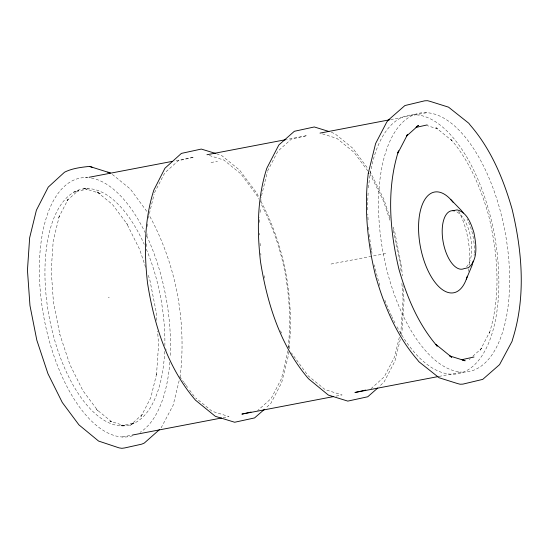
<?xml version="1.0" encoding="UTF-8"?>
<svg xmlns="http://www.w3.org/2000/svg" width="549" height="549" viewBox="0 0 549 549"><rect width="100%" height="100%" fill="white"/><g stroke="black" fill="none" stroke-linecap="round" stroke-linejoin="round"><path stroke-width="0.41" stroke-dasharray="2.75 2.06" d="M146.192 246.576L146.418 243.234M146.871 236.544L147.098 233.201M147.551 226.517L147.722 224.013M259.43 222.441L259.766 217.425M260.109 212.415L260.398 208.236M260.796 202.382L261.132 197.366M288.005 350.653L281.465 378.625L271.144 398.505L257.646 410.611M288.232 347.311C293.269 298.224 284.039 247.283 260.94 203.597M288.87 351.772L288.699 354.277L281.699 382.488L271 403.103L265.757 408.168M289.097 348.43C294.175 298.189 284.581 246.089 260.919 201.408M474.075 255.58L474.192 253.926M474.247 253.103C474.871 241.443 472.428 229.475 467.069 219.078M179.928 377.472L180.244 375.914C186.715 320.28 175.701 262.607 148.326 213.671M148.264 218.173L154.091 194.339M179.132 380.745L173.134 405.251L160.884 428.344M261.537 195.725L267.363 171.892M399.349 337.271L394.532 357.001L384.211 376.882L370.712 388.987M400.159 333.984L400.962 330.697L403.062 299.775L401.765 281.376M400.283 339.337L394.923 361.118L384.19 381.788L378.968 386.928M401.285 335.24L401.889 332.776L404.05 300.982L402.987 285.885M154.495 192.692L164.81 172.818L178.315 160.713L194.085 157.206L174.012 161.042M267.562 171.068L277.883 151.188L291.382 139.082L307.152 135.576L286.942 139.439M472.861 356.219L481.555 348.423L480.059 350.516L489.708 331.932L489.125 334.053C501.319 295.554 497.909 254.173 488.637 215.434C480.698 187.799 469.436 160.706 450.427 138.76L451.786 140.551L435.906 127.649L438.095 129.056L427.17 125.618M469.134 359.561L470.253 358.737M390.62 119.613L426.648 112.717M211.042 162.531L217.473 161.303M331.047 264.035L387.58 253.219M122.372 436.977L132.831 434.973M223.155 417.7L229.008 416.581L212.051 411.249L195.712 397.97M336.18 396.076L342.075 394.951L325.118 389.618L308.126 375.811L291.498 352.952M438.994 376.415L461.579 372.092A131.554 61.852 79.2 0 0 490.133 180.614A131.554 61.852 79.2 0 0 380.635 174.513A131.554 61.852 79.2 0 0 461.579 372.092M331.308 132.227L335.068 133.846L352.739 148.203L367.844 168.495M322.441 133.874L336.976 138.444L353.968 152.251L368.839 172.256M216.635 153.761L222.002 155.813L239.625 170.128L256.754 193.042L258.648 196.844M209.368 155.504L223.903 160.075L240.894 173.882L256.767 195.218L258.661 199.026M112.346 174.417L130.291 189L147.956 212.923M179.688 376.765L183.654 382.104M184.148 382.77L185.637 384.774M186.132 385.439L187.621 387.436M189.604 390.106L194.566 396.776M369.882 171.24L383.929 199.431L390.428 218.948M369.834 173.594L383.497 201.009L390.517 222.098M280.498 330.862L281.63 333.147M288.088 346.096L289.227 348.382M165.53 348.684L166.285 350.207M393.132 227.08L394.758 231.959L401.621 266.594L402.273 275.818M393.214 230.209L400.695 266.327L401.051 271.343M145.595 267.246L139.727 249.623L126.572 223.23L127.478 224.616L112.497 204.475L96.466 191.443L98.525 192.912L100.982 193.694L82.769 187.957L85.404 188.794L88.176 188.87L73.758 192.081L76.462 191.388L78.836 190.002L66.381 201.167L68.097 199.328L58.455 217.912L59.326 215.983L53.205 241.011L51.208 270.437L53.425 301.964L59.91 334.691L59.807 334.327L69.826 364.426L82.83 390.517L97.928 410.824L96.377 409.321L112.264 422.229L109.958 421.138L125.604 426.051L122.873 425.64L120.101 425.997L134.519 422.792L131.98 423.883L129.859 425.626L142.404 414.378L141.045 416.478L150.783 397.716L156.856 372.895L156.534 374.452L158.565 344.69L157.604 331.129M148.257 275.262L149.863 280.065L156.287 312.491L156.884 320.966M264.165 275.708L264.652 278.171M259.382 233.311L259.505 234.986M260.096 243.344L260.274 245.849M260.802 253.377L260.919 255.052M368.496 187.827A131.554 61.852 79.2 0 1 452.801 137.305A131.554 61.852 79.2 0 1 492.384 332.481A131.554 61.852 79.2 0 1 396.502 325.9M394.93 322.915A131.554 61.852 79.2 0 1 391.89 316.739M391.519 315.95A131.554 61.852 79.2 0 1 384.259 298.512M379.853 285.494A131.554 61.852 79.2 0 1 374.384 264.92M372.037 253.343A131.554 61.852 79.2 0 1 371.598 250.859M371.453 250.028A131.554 61.852 79.2 0 1 371.049 247.537M370.918 246.714A131.554 61.852 79.2 0 1 369.161 233.359M368.825 229.969A131.554 61.852 79.2 0 1 368.53 226.586M368.077 219.847A131.554 61.852 79.2 0 1 367.83 214.028M367.734 209.931A131.554 61.852 79.2 0 1 367.768 201.428M367.789 200.563A131.554 61.852 79.2 0 1 368.235 191.169M458.738 211.207A51.277 24.108 79.2 0 1 469.244 265.812M468.853 268.866A51.277 24.108 79.2 0 1 468.427 271.412M132.549 435.782A131.554 61.852 79.2 0 1 43.831 317.15A131.554 61.852 79.2 0 1 84.869 177.56M91.402 178.068A131.554 61.852 79.2 0 1 145.197 232.68M146.693 235.809A131.554 61.852 79.2 0 1 170.183 357.207M169.847 362.271A131.554 61.852 79.2 0 1 140.125 432.317M164.679 351.429A120.32 56.568 79.2 0 1 87.504 405.8A120.32 56.568 79.2 0 1 52.402 222.071A120.32 56.568 79.2 0 1 144.215 244.298M146.322 249.143A120.32 56.568 79.2 0 1 164.851 346.282M456.864 211.887A29.687 13.958 79.2 0 1 470.891 238.438A29.687 13.958 79.2 0 1 466.382 266.999M109.073 297.146L108.709 297.345L109.073 297.146"/><path stroke-width="0.82" d="M473.149 261.166L472.195 265.064L466.348 279.118M406.589 135.802L407.584 134.409L397.943 152.993L398.519 150.872C386.324 189.371 389.735 230.752 399.006 269.49C406.946 297.126 418.208 324.219 437.217 346.165L435.858 344.374L451.738 357.275L450.098 356.226M406.713 135.946L418.51 125.364L416.279 127.011M159.629 429.476L144.305 443.057L141.766 444.148L124.644 447.95L121.878 448.307L119.147 447.895L98.573 441.06L78.926 424.851L62.284 402.479L47.962 373.732L36.824 340.202L29.962 305.567L27.45 270.197L29.653 237.772L36.399 210.198L48.257 187.099L64.528 172.208C72.07 168.365 81.197 167.253 89.494 166.402L110.287 172.949L107.824 172.166M264.529 409.266L254.564 417.926L234.663 422.25L215.29 416.293L195.492 400.18C167.438 367.425 154.173 325.056 147.53 283.106C144.023 252.005 144.174 220.115 153.857 190.057L164.961 168.214L181.396 153.391L201.291 149.067L215.832 153.507M377.739 388.033L367.755 396.769L347.798 401.106L328.364 395.081L308.524 378.769C280.422 345.945 267.137 303.501 260.473 261.475C256.966 230.312 257.11 198.361 266.814 168.248L278.817 144.998L294.339 131.293L314.296 126.963L328.878 131.465M416.046 127.395L427.177 124.925M465.017 268.427L468.572 267.637C478.536 259.135 476.155 243.783 473.835 232.357C471.021 223.615 467.158 212.278 457.132 209.896L453.042 210.686M462.059 359.65L473.986 356.994M251.003 412.086L241.876 414.118L333.655 396.563M365.73 390.092L354.942 392.494L438.15 376.573M89.055 177.293L172.338 161.365M206.946 154.743L286.098 139.604M320.019 133.112L389.776 119.771M132.831 434.973L221.48 418.015M462.457 360.069L465.154 360.775L449.556 355.869M89.494 166.402L92.122 167.239M450.537 199.321L461.38 210.466L463.26 212.991M464.481 268.42A29.687 13.958 79.2 0 1 443.07 241.45A29.687 13.958 79.2 0 1 454.551 210.926M467.288 276.209A51.277 24.108 79.2 0 1 433.957 280.91A51.277 24.108 79.2 0 1 420.39 210.679A51.277 24.108 79.2 0 1 452.987 202.197M85.726 177.553A131.554 61.852 79.2 0 1 87.449 177.602M368.297 173.175C364.008 207.529 367.377 242.233 375.55 275.756C384.266 306.067 396.618 335.782 417.46 359.856L418.818 361.654L439.104 377.767L457.42 383.525L460.117 384.231L462.896 384.122L482.743 379.373L499.556 364.653L512.039 341.382L512.622 339.261C526.004 297.036 522.257 251.655 512.093 209.169C503.378 178.857 491.032 149.143 470.184 125.069L468.825 123.271L448.54 107.158L430.224 101.4L427.527 100.693L424.748 100.803L404.908 105.552L388.088 120.272L386.599 122.365L375.605 143.543L368.297 173.175"/></g></svg>
